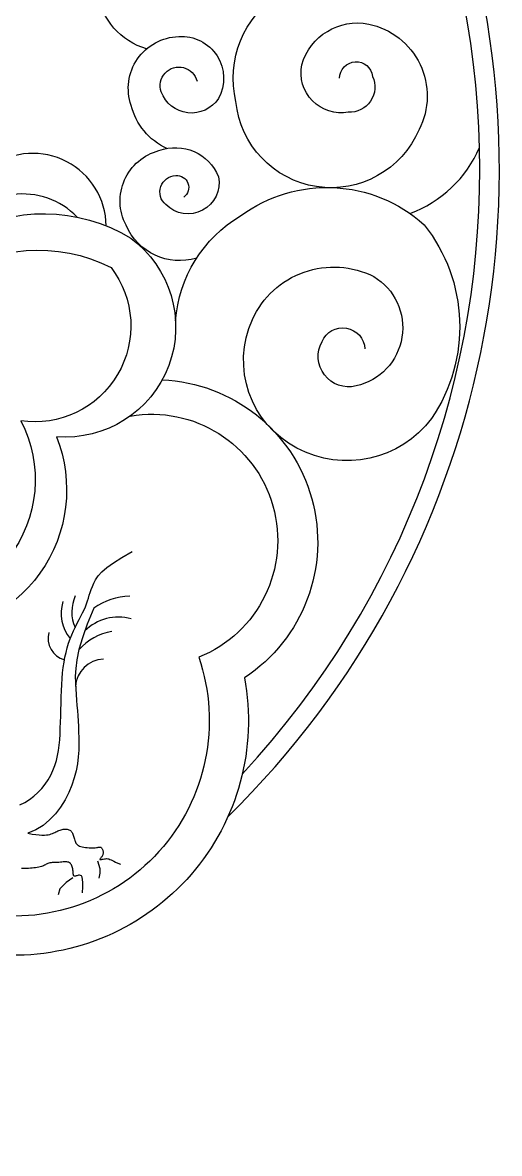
# Model space of a CAD drawing. Header units: millimetres. Extents: x -159346 to -157016, y -80163 to -78851.
# Drawn here: x -157240.61 to -157219.79, y -79042.22 to -78992.84 of the extents above; entities that cross this region are included whole.
import ezdxf

# ---------------------------------------------------------------- set-up
doc = ezdxf.new("R2010")
doc.units = ezdxf.units.MM
doc.header["$LTSCALE"] = 2
doc.header["$MEASUREMENT"] = 0
for name, color, linetype in [('3', 3, 'CONTINUOUS'), ('4', 4, 'CONTINUOUS'), ('7', 7, 'CONTINUOUS')]:
    doc.layers.add(name, color=color, linetype=linetype)

msp = doc.modelspace()

# ---------------------------------------------------------------- linework, layer by layer
at = {"layer": '3', "color": 0}
for points in [[(-157235.198, -78993.992, -0.28583), (-157237.353, -78991.552, -0.527782), (-157234.939, -78988.591, -0.595436), (-157233.203, -78991.298, -0.732231), (-157235.956, -78991.087, -1.442237), (-157234.601, -78990.79)], [(-157226.767, -78995.274, -0.940071), (-157225.327, -78995.19, -0.567999), (-157226.386, -78996.755, -0.530364), (-157228.418, -78994.682, -0.389238), (-157225.496, -78992.906, -0.495007), (-157223.294, -78997.516, -0.775364), (-157231.298, -78996.29, -0.319125), (-157229.392, -78991.594, -0.482874), (-157221.231, -78992.532)], [(-157234.313, -78998.339, -0.227662), (-157235.871, -78996.459, -0.50736), (-157233.796, -78993.455, -0.595436), (-157232.06, -78996.163, -0.615458), (-157234.558, -78995.867, -1.042494), (-157232.991, -78995.401)], [(-157233.009, -79003.126, -0.383746), (-157236.094, -79001.686, -0.482866), (-157234.657, -78998.435, -0.406453), (-157232.053, -78999.573, -0.74133), (-157234.358, -79000.792, -0.687251), (-157233.924, -78999.519, -0.753643), (-157233.572, -79000.467)], [(-157236.963, -79001.717, 0.597201), (-157241.971, -78999.106, 0.346566), (-157245.281, -79004.774, 0.013773), (-157245.872, -79010.796, -0.46999), (-157254.618, -79014.81, -0.311754), (-157259.109, -79017.762, -0.311754)], [(-157238.233, -79001.336, 0.511178), (-157243.476, -79002.06, 0.101647), (-157244.231, -79007.268, -0.234748), (-157246.289, -79013.984, -0.231473), (-157251.154, -79015.382, -0.166938)], [(-157233.933, -79005.868, -0.24524), (-157231.089, -79001.283, -0.356294), (-157223.073, -79001.671, -0.327727), (-157222.75, -79010.131, -0.370539), (-157228.632, -79011.422, -0.399579), (-157230.572, -79005.804, -0.425183), (-157225.271, -79003.931, -0.676598), (-157226.047, -79008.71, -0.656974), (-157227.534, -79006.772, -0.79891), (-157225.659, -79007.095)], [(-157243.358, -79002.182, -0.275708), (-157235.888, -79002.257, -0.756539), (-157239.133, -79010.926, -0.543413), (-157245.245, -79019.519, -0.313806), (-157259.384, -79028.403, -0.30761)], [(-157244.026, -79004.074, -0.277072), (-157236.749, -79003.536, -0.673636), (-157240.695, -79010.234, -0.639973), (-157246.876, -79018.235, -0.390981), (-157259.384, -79027.309, -0.387014)]]:
    msp.add_lwpolyline(points, format="xyb", dxfattribs=at)
for points in [[(-157240.728, -79026.998), (-157240.512, -79026.894), (-157240.309, -79026.768), (-157240.118, -79026.625), (-157239.941, -79026.464), (-157239.779, -79026.289), (-157239.632, -79026.103), (-157239.5, -79025.907), (-157239.385, -79025.704), (-157239.286, -79025.496), (-157239.204, -79025.284), (-157239.139, -79025.07), (-157239.086, -79024.851), (-157239.046, -79024.627), (-157239.016, -79024.396), (-157238.994, -79024.159), (-157238.978, -79023.913), (-157238.966, -79023.658), (-157238.957, -79023.394), (-157238.95, -79023.123), (-157238.943, -79022.846), (-157238.936, -79022.568), (-157238.928, -79022.291), (-157238.917, -79022.016), (-157238.904, -79021.748), (-157238.886, -79021.488), (-157238.864, -79021.239), (-157238.836, -79021), (-157238.802, -79020.772), (-157238.763, -79020.553), (-157238.717, -79020.342), (-157238.665, -79020.14), (-157238.606, -79019.945), (-157238.54, -79019.757), (-157238.466, -79019.576), (-157238.388, -79019.4), (-157238.306, -79019.231), (-157238.223, -79019.068), (-157238.142, -79018.912), (-157238.064, -79018.761), (-157237.991, -79018.617), (-157237.927, -79018.479), (-157237.871, -79018.347), (-157237.823, -79018.22), (-157237.781, -79018.095), (-157237.742, -79017.972), (-157237.703, -79017.849), (-157237.662, -79017.724), (-157237.618, -79017.595), (-157237.567, -79017.46), (-157237.505, -79017.319), (-157237.423, -79017.169), (-157237.308, -79017.007), (-157237.149, -79016.831), (-157236.932, -79016.638), (-157236.646, -79016.426), (-157236.28, -79016.193), (-157235.821, -79015.936)], [(-157237.5, -79018.412), (-157237.789, -79019.109), (-157238.002, -79019.709), (-157238.15, -79020.224), (-157238.244, -79020.665), (-157238.295, -79021.045), (-157238.313, -79021.375), (-157238.308, -79021.668), (-157238.293, -79021.934), (-157238.275, -79022.185), (-157238.257, -79022.424), (-157238.24, -79022.656), (-157238.222, -79022.883), (-157238.206, -79023.11), (-157238.191, -79023.339), (-157238.178, -79023.574), (-157238.166, -79023.818), (-157238.158, -79024.074), (-157238.156, -79024.341), (-157238.163, -79024.619), (-157238.183, -79024.907), (-157238.219, -79025.204), (-157238.275, -79025.51), (-157238.354, -79025.822), (-157238.46, -79026.141), (-157238.595, -79026.465), (-157238.76, -79026.786), (-157238.954, -79027.098), (-157239.179, -79027.392), (-157239.434, -79027.661), (-157239.719, -79027.897), (-157240.034, -79028.092), (-157240.379, -79028.238)], [(-157240.379, -79028.238), (-157240.193, -79028.275), (-157240.031, -79028.3), (-157239.89, -79028.316), (-157239.769, -79028.323), (-157239.664, -79028.323), (-157239.573, -79028.316), (-157239.494, -79028.304), (-157239.424, -79028.289), (-157239.361, -79028.27), (-157239.304, -79028.25), (-157239.252, -79028.228), (-157239.203, -79028.205), (-157239.157, -79028.182), (-157239.113, -79028.16), (-157239.069, -79028.139), (-157239.025, -79028.12), (-157238.979, -79028.103), (-157238.932, -79028.088), (-157238.885, -79028.077), (-157238.837, -79028.068), (-157238.791, -79028.062), (-157238.746, -79028.06), (-157238.702, -79028.061), (-157238.661, -79028.065), (-157238.623, -79028.074), (-157238.587, -79028.086), (-157238.555, -79028.102), (-157238.525, -79028.122), (-157238.498, -79028.145), (-157238.473, -79028.173), (-157238.451, -79028.204), (-157238.432, -79028.24), (-157238.415, -79028.279), (-157238.4, -79028.322), (-157238.386, -79028.367), (-157238.373, -79028.413), (-157238.36, -79028.459), (-157238.348, -79028.505), (-157238.334, -79028.55), (-157238.32, -79028.592), (-157238.304, -79028.631), (-157238.286, -79028.667), (-157238.264, -79028.7), (-157238.237, -79028.73), (-157238.205, -79028.757), (-157238.167, -79028.781), (-157238.122, -79028.802), (-157238.068, -79028.821), (-157238.006, -79028.836), (-157237.937, -79028.85), (-157237.863, -79028.86), (-157237.787, -79028.868), (-157237.71, -79028.874), (-157237.635, -79028.876), (-157237.563, -79028.877), (-157237.498, -79028.875), (-157237.441, -79028.871), (-157237.391, -79028.865), (-157237.348, -79028.859), (-157237.311, -79028.853), (-157237.279, -79028.849), (-157237.251, -79028.847), (-157237.226, -79028.849), (-157237.203, -79028.855), (-157237.183, -79028.866), (-157237.164, -79028.882), (-157237.147, -79028.902), (-157237.132, -79028.925), (-157237.12, -79028.951), (-157237.11, -79028.979), (-157237.102, -79029.008), (-157237.097, -79029.038), (-157237.096, -79029.068), (-157237.097, -79029.098), (-157237.101, -79029.127), (-157237.107, -79029.157), (-157237.116, -79029.185), (-157237.128, -79029.213), (-157237.142, -79029.241), (-157237.158, -79029.267), (-157237.176, -79029.292), (-157237.194, -79029.315), (-157237.212, -79029.337), (-157237.226, -79029.356), (-157237.237, -79029.371), (-157237.241, -79029.383), (-157237.238, -79029.39), (-157237.226, -79029.393), (-157237.204, -79029.39), (-157237.173, -79029.384), (-157237.134, -79029.376), (-157237.09, -79029.366), (-157237.042, -79029.358), (-157236.992, -79029.352), (-157236.942, -79029.35), (-157236.893, -79029.354), (-157236.846, -79029.364), (-157236.799, -79029.381), (-157236.749, -79029.404), (-157236.693, -79029.433), (-157236.628, -79029.466), (-157236.55, -79029.503), (-157236.456, -79029.543), (-157236.344, -79029.587)], [(-157237.994, -79030.84), (-157237.977, -79030.585), (-157237.977, -79030.393), (-157237.991, -79030.255), (-157238.016, -79030.162), (-157238.048, -79030.107), (-157238.087, -79030.08), (-157238.128, -79030.074), (-157238.168, -79030.078), (-157238.207, -79030.086), (-157238.242, -79030.095), (-157238.274, -79030.104), (-157238.302, -79030.112), (-157238.327, -79030.116), (-157238.349, -79030.117), (-157238.367, -79030.111), (-157238.38, -79030.099), (-157238.39, -79030.079), (-157238.397, -79030.052), (-157238.402, -79030.019), (-157238.405, -79029.98), (-157238.407, -79029.938), (-157238.41, -79029.893), (-157238.414, -79029.846), (-157238.42, -79029.799), (-157238.429, -79029.752), (-157238.442, -79029.707), (-157238.457, -79029.663), (-157238.477, -79029.623), (-157238.5, -79029.587), (-157238.528, -79029.556), (-157238.561, -79029.53), (-157238.598, -79029.51), (-157238.64, -79029.497), (-157238.687, -79029.491), (-157238.737, -79029.489), (-157238.791, -79029.491), (-157238.847, -79029.496), (-157238.905, -79029.502), (-157238.965, -79029.508), (-157239.025, -79029.513), (-157239.085, -79029.516), (-157239.144, -79029.518), (-157239.203, -79029.52), (-157239.26, -79029.521), (-157239.315, -79029.524), (-157239.367, -79029.528), (-157239.417, -79029.534), (-157239.463, -79029.544), (-157239.505, -79029.558), (-157239.544, -79029.575), (-157239.582, -79029.594), (-157239.62, -79029.615), (-157239.659, -79029.636), (-157239.7, -79029.657), (-157239.745, -79029.678), (-157239.795, -79029.696), (-157239.85, -79029.712), (-157239.911, -79029.725), (-157239.977, -79029.737), (-157240.047, -79029.746), (-157240.12, -79029.754), (-157240.195, -79029.761), (-157240.272, -79029.768), (-157240.35, -79029.773), (-157240.429, -79029.778), (-157240.506, -79029.783), (-157240.582, -79029.785), (-157240.656, -79029.786)], [(-157237.341, -79029.45), (-157237.238, -79029.776), (-157237.238, -79029.982), (-157237.289, -79030.205)], [(-157238.423, -79030.188), (-157238.715, -79030.394), (-157238.99, -79030.668), (-157239.059, -79030.926)]]:
    msp.add_lwpolyline(points, dxfattribs=at)
for centre, radius, start, end in [((-157259.384, -78999.26), 38.741, 317.0767, 222.9233), ((-157225.509, -78996.218), 5.28, 290.076, 336.8476), ((-157237.233, -79018.647), 1.698, 162.1534, 220.0607), ((-157236.817, -79018.573), 1.649, 155.0091, 204.4573), ((-157235.884, -79020.679), 2.784, 90.9552, 125.4796), ((-157236.42, -79020.895), 2.094, 74.8551, 134.7748), ((-157238.52, -79019.729), 0.978, 164.5629, 254.3618), ((-157236.285, -79021.9), 2.508, 99.9361, 138.034), ((-157237.051, -79021.888), 1.25, 91.455, 177.5595)]:
    msp.add_arc(centre, radius, start, end, dxfattribs=at)
at = {"layer": '4', "color": 0}
msp.add_lwpolyline([(-157234.516, -79008.442, -0.728414), (-157230.921, -79021.45, -0.481914), (-157241.42, -79033.561, -0.298157), (-157248.3, -79040.207, -0.077727), (-157259.384, -79042.219)], format="xyb", dxfattribs=at)
msp.add_arc((-157259.384, -78999.26), 39.596, 314.4676, 225.5324, dxfattribs=at)
at = {"layer": '7', "color": 0}
msp.add_lwpolyline([(-157235.909, -79010.024, -0.898977), (-157232.919, -79020.559, -0.588405), (-157242.914, -79031.641, -0.364297), (-157248.738, -79038.549, -0.075496), (-157258.987, -79040.496, -0.075496)], format="xyb", dxfattribs=at)

doc.saveas('drawing.dxf')
